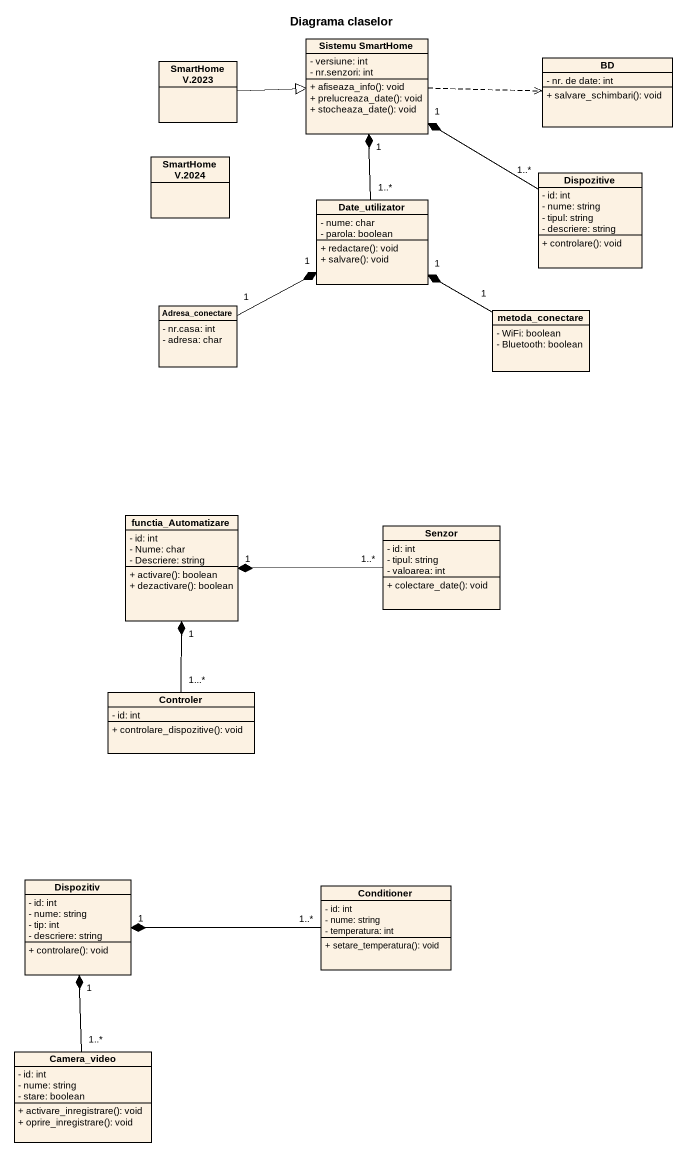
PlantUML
@startuml
title Diagrama claselor
hide circle
hide empty members
skinparam classAttributeIconSize 0
class "SmartHome V.2023" as SmartHome_V_2023
class "Sistemu SmartHome" as Sistemu_SmartHome {
  - versiune: int
  - nr.senzori: int
  + afiseaza_info(): void
  + prelucreaza_date(): void
  + stocheaza_date(): void
}
class BD {
  - nr. de date: int
  + salvare_schimbari(): void
}
class "SmartHome V.2024" as SmartHome_V_2024
class Dispozitive {
  - id: int
  - nume: string
  - tipul: string
  - descriere: string
  + controlare(): void
}
class Date_utilizator {
  - nume: char
  - parola: boolean
  + redactare(): void
  + salvare(): void
}
class Adresa_conectare {
  - nr.casa: int
  - adresa: char
}
class metoda_conectare {
  - WiFi: boolean
  - Bluetooth: boolean
}
class functia_Automatizare {
  - id: int
  - Nume: char
  - Descriere: string
  + activare(): boolean
  + dezactivare(): boolean
}
class Senzor {
  - id: int
  - tipul: string
  - valoarea: int
  + colectare_date(): void
}
class Controler {
  - id: int
  + controlare_dispozitive(): void
}
class Dispozitiv {
  - id: int
  - nume: string
  - tip: int
  - descriere: string
  + controlare(): void
}
class Conditioner {
  - id: int
  - nume: string
  - temperatura: int
  + setare_temperatura(): void
}
class Camera_video {
  - id: int
  - nume: string
  - stare: boolean
  + activare_inregistrare(): void
  + oprire_inregistrare(): void
}
SmartHome_V_2023 -right-|> Sistemu_SmartHome
Sistemu_SmartHome .right.> BD
Dispozitive "1..*" -up-* "1" Sistemu_SmartHome
Date_utilizator "1..*" -up-* "1" Sistemu_SmartHome
Adresa_conectare "1" -right-* "1" Date_utilizator
metoda_conectare "1" -left-* "1" Date_utilizator
Senzor "1..*" -left-* "1" functia_Automatizare
Controler "1...*" -up-* "1" functia_Automatizare
Conditioner "1..*" -left-* "1" Dispozitiv
Camera_video "1..*" -up-* "1" Dispozitiv
@enduml
